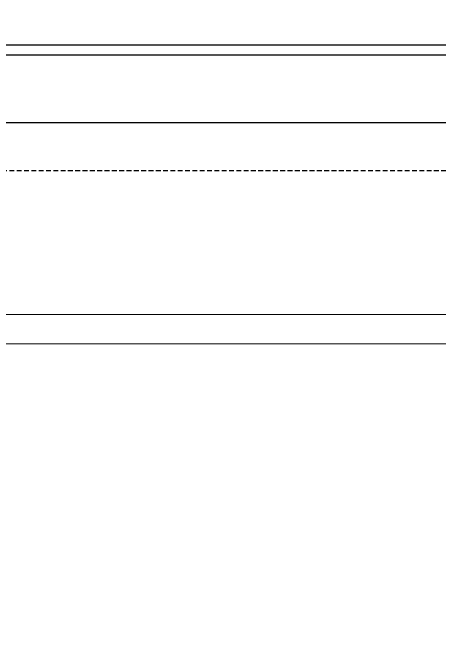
# Model space of a CAD drawing. Header units: millimetres. Extents: x 13515 to 183937, y -33900 to -660.
# Drawn here: x 119437.89 to 119455.11, y -19640.37 to -19614.4 of the extents above; entities that cross this region are included whole.
import ezdxf

# ---------------------------------------------------------------- set-up
doc = ezdxf.new("R2010")
doc.units = ezdxf.units.MM
doc.header["$LTSCALE"] = 100
doc.header["$MEASUREMENT"] = 0
doc.linetypes.add('HIDDEN2', pattern=[0.1875, 0.125, -0.0625])
doc.layers.get('0').update_dxf_attribs({"linetype": 'CONTINUOUS'})
doc.layers.add('ELE9', color=9, linetype='CONTINUOUS')
doc.layers.add('주차-화물', color=251, linetype='CONTINUOUS')

# ---------------------------------------------------------------- blocks, each defined once
blk = doc.blocks.new('sdfsgfdgdfg')
at = {"layer": '주차-화물', "ltscale": 0.1}
blk.add_lwpolyline([(36469107.6, 558896.3), (36469107.6, 564896.3), (36465857.6, 564896.3), (36465857.6, 558896.3), (36469107.6, 558896.3), (36465857.6, 564896.3)], dxfattribs=at)
blk = doc.blocks.new('FGHJ')
at = {"layer": 'ELE9', "ltscale": 0.002}
for p, q in [((37052124.1, 40671.3), (37049674.1, 40671.3)), ((37049674.1, 40471.3), (37052124.1, 40471.3))]:
    blk.add_line(p, q, dxfattribs=at)
at = {"layer": 'ELE9', "lineweight": 0}
for p, q in [((37052169.5, 39976.3), (37049628.7, 39976.3)), ((37049628.7, 39900.3), (37052169.5, 39900.3))]:
    blk.add_line(p, q, dxfattribs=at)
at = {"layer": 'ELE9', "linetype": 'HIDDEN2'}
blk.add_lwpolyline([(37195449.1, 67346.3), (37195449.1, 40346.3), (37042549.1, 40346.3), (37042549.1, 51346.3), (37030449.1, 51346.3), (37030449.1, -38303.7), (37200899.1, -38303.7)], dxfattribs=at)
at = {"layer": 'ELE9', "rotation": 180}
blk.add_blockref('sdfsgfdgdfg', (73518231.7, 605542.7), dxfattribs=at)

msp = doc.modelspace()

# ---------------------------------------------------------------- block references
at = {"xscale": 0.01565102769230769, "yscale": 0.01565102769230769, "zscale": 0.01565102769230769}
msp.add_blockref('FGHJ', (-460436.194, -20252.242), dxfattribs=at)

doc.saveas('drawing.dxf')
